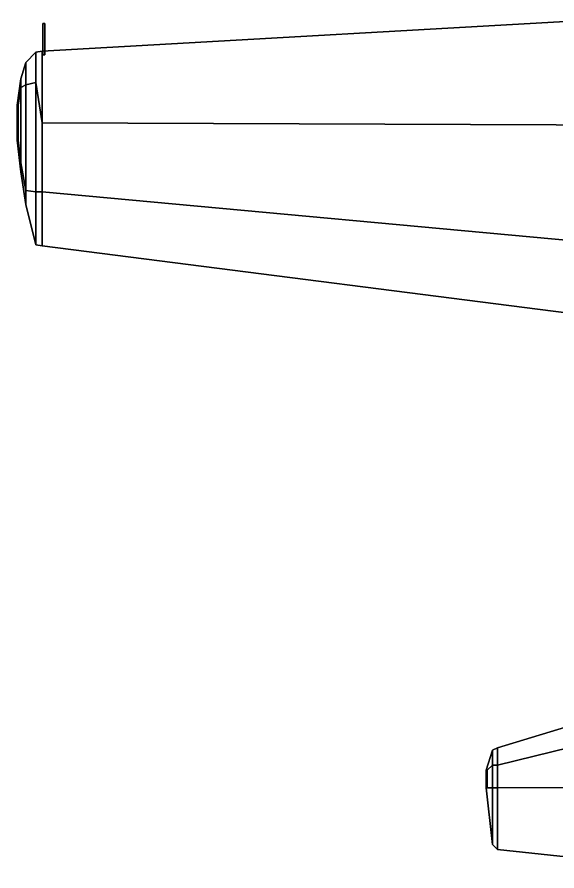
# Model space of a CAD drawing. Header units: millimetres. Extents: x -5.8 to 5.8, y -4.1 to 16.5.
# Drawn here: x -5.82 to -1.53, y -4 to 2.79 of the extents above; entities that cross this region are included whole.
import ezdxf

# ---------------------------------------------------------------- set-up
doc = ezdxf.new("R2010")
doc.units = ezdxf.units.MM
doc.layers.add('wing1', color=5, linetype='Continuous')
doc.layers.add('wing2', color=6, linetype='Continuous')

msp = doc.modelspace()

# ---------------------------------------------------------------- linework, layer by layer
at = {"layer": 'wing1'}
for points in [[(-5.6, 2.74, 0.3), (-5.615, 2.74, 0.3087), (-5.615, 2.49, 0.3087), (-5.6, 2.49, 0.3)], [(-5.615, 2.74, 0.3087), (-5.615, 2.74, 0.2913), (-5.615, 2.49, 0.2913), (-5.615, 2.49, 0.3087)], [(-5.615, 2.74, 0.2913), (-5.6, 2.74, 0.3), (-5.6, 2.49, 0.3), (-5.615, 2.49, 0.2913)], [(-5.6, 2.74, 0.3), (-5.6, 2.74, 0.3), (-5.615, 2.74, 0.2913), (-5.615, 2.74, 0.3087)]]:
    msp.add_3dface(points, dxfattribs=at)
at = {"layer": 'wing2'}
for points in [[(-0.85, 1.93, 0.12), (-5.62, 1.95, 0.36), (-5.62, 2.52, 0.3), (-0.85, 2.79, -0.06)], [(-0.85, 2.79, -0.06), (-5.62, 2.52, 0.3), (-5.62, 1.95, 0.24), (-0.85, 1.93, -0.24)], [(-5.62, 2.52, 0.3), (-5.67, 2.51, 0.3), (-5.67, 2.27, 0.25), (-5.62, 1.95, 0.24)], [(-5.62, 1.95, 0.36), (-5.67, 2.27, 0.35), (-5.67, 2.51, 0.3), (-5.62, 2.52, 0.3)], [(-5.67, 2.27, 0.35), (-5.75, 2.25, 0.33), (-5.75, 2.43, 0.3), (-5.67, 2.51, 0.3)], [(-5.67, 2.51, 0.3), (-5.75, 2.43, 0.3), (-5.75, 2.25, 0.26), (-5.67, 2.27, 0.25)], [(-5.75, 2.25, 0.33), (-5.79, 2.23, 0.32), (-5.79, 2.3, 0.3), (-5.75, 2.43, 0.3)], [(-5.75, 2.43, 0.3), (-5.79, 2.3, 0.3), (-5.79, 2.23, 0.27), (-5.75, 2.25, 0.26)], [(-5.79, 2.23, 0.32), (-5.81, 2.09, 0.31), (-5.82, 2.09, 0.3), (-5.79, 2.3, 0.3)], [(-5.79, 2.3, 0.3), (-5.82, 2.09, 0.3), (-5.81, 2.09, 0.28), (-5.79, 2.23, 0.27)], [(-5.75, 2.25, 0.26), (-5.79, 2.23, 0.27), (-5.79, 1.63, 0.27), (-5.75, 1.41, 0.26)], [(-5.79, 1.63, 0.32), (-5.79, 2.23, 0.32), (-5.75, 2.25, 0.33), (-5.75, 1.41, 0.33)], [(-5.67, 2.27, 0.25), (-5.75, 2.25, 0.26), (-5.75, 1.41, 0.26), (-5.67, 1.4, 0.25)], [(-5.75, 1.41, 0.33), (-5.75, 2.25, 0.33), (-5.67, 2.27, 0.35), (-5.67, 1.4, 0.35)], [(-5.62, 1.95, 0.24), (-5.67, 2.27, 0.25), (-5.67, 1.4, 0.25), (-5.62, 1.4, 0.24)], [(-5.67, 1.4, 0.35), (-5.67, 2.27, 0.35), (-5.62, 1.95, 0.36), (-5.62, 1.4, 0.36)], [(-5.79, 2.23, 0.27), (-5.81, 2.09, 0.28), (-5.81, 1.81, 0.28), (-5.79, 1.63, 0.27)], [(-5.81, 1.81, 0.31), (-5.81, 2.09, 0.31), (-5.79, 2.23, 0.32), (-5.79, 1.63, 0.32)], [(-5.81, 1.81, 0.28), (-5.81, 2.09, 0.28), (-5.82, 2.09, 0.3), (-5.82, 1.81, 0.3)], [(-5.82, 1.81, 0.3), (-5.82, 2.09, 0.3), (-5.81, 2.09, 0.31), (-5.81, 1.81, 0.31)], [(-0.85, 1.93, -0.24), (-5.62, 1.95, 0.24), (-5.62, 1.4, 0.24), (-0.85, 0.96, -0.24)], [(-5.62, 1.4, 0.36), (-5.62, 1.95, 0.36), (-0.85, 1.93, 0.12), (-0.85, 0.96, 0.12)], [(-5.79, 1.56, 0.3), (-5.82, 1.81, 0.3), (-5.81, 1.81, 0.31), (-5.79, 1.63, 0.32)], [(-5.79, 1.63, 0.27), (-5.81, 1.81, 0.28), (-5.82, 1.81, 0.3), (-5.79, 1.56, 0.3)], [(-5.75, 1.3, 0.3), (-5.79, 1.56, 0.3), (-5.79, 1.63, 0.32), (-5.75, 1.41, 0.33)], [(-5.75, 1.41, 0.26), (-5.79, 1.63, 0.27), (-5.79, 1.56, 0.3), (-5.75, 1.3, 0.3)], [(-5.67, 0.98, 0.3), (-5.75, 1.3, 0.3), (-5.75, 1.41, 0.33), (-5.67, 1.4, 0.35)], [(-5.67, 1.4, 0.25), (-5.75, 1.41, 0.26), (-5.75, 1.3, 0.3), (-5.67, 0.98, 0.3)], [(-5.62, 0.97, 0.3), (-5.67, 0.98, 0.3), (-5.67, 1.4, 0.35), (-5.62, 1.4, 0.36)], [(-5.62, 1.4, 0.24), (-5.67, 1.4, 0.25), (-5.67, 0.98, 0.3), (-5.62, 0.97, 0.3)], [(-0.85, 0.36, -0.06), (-5.62, 0.97, 0.3), (-5.62, 1.4, 0.36), (-0.85, 0.96, 0.12)], [(-0.85, 0.96, -0.24), (-5.62, 1.4, 0.24), (-5.62, 0.97, 0.3), (-0.85, 0.36, -0.06)], [(-0.41, -2.77, 0.51), (-2, -3.16, 0.48), (-2, -3.02, 0.45), (-0.41, -2.54, 0.44)], [(-0.41, -2.54, 0.44), (-2, -3.02, 0.45), (-2, -3.16, 0.42), (-0.41, -2.77, 0.36)], [(-2, -3.34, 0.48), (-2, -3.16, 0.48), (-0.41, -2.77, 0.51), (-0.41, -3.33, 0.51)], [(-0.41, -2.77, 0.36), (-2, -3.16, 0.42), (-2, -3.34, 0.42), (-0.41, -3.33, 0.36)], [(-2.04, -3.16, 0.47), (-2.08, -3.2, 0.46), (-2.09, -3.2, 0.45), (-2.04, -3.04, 0.45)], [(-2.04, -3.04, 0.45), (-2.09, -3.2, 0.45), (-2.08, -3.2, 0.44), (-2.04, -3.16, 0.43)], [(-2, -3.16, 0.48), (-2.04, -3.16, 0.47), (-2.04, -3.04, 0.45), (-2, -3.02, 0.45)], [(-2, -3.02, 0.45), (-2.04, -3.04, 0.45), (-2.04, -3.16, 0.43), (-2, -3.16, 0.42)], [(-2.04, -3.16, 0.43), (-2.08, -3.2, 0.44), (-2.08, -3.34, 0.44), (-2.04, -3.34, 0.43)], [(-2.08, -3.34, 0.46), (-2.08, -3.2, 0.46), (-2.04, -3.16, 0.47), (-2.04, -3.34, 0.47)], [(-2, -3.16, 0.42), (-2.04, -3.16, 0.43), (-2.04, -3.34, 0.43), (-2, -3.34, 0.42)], [(-2.04, -3.34, 0.47), (-2.04, -3.16, 0.47), (-2, -3.16, 0.48), (-2, -3.34, 0.48)], [(-2.08, -3.34, 0.44), (-2.08, -3.2, 0.44), (-2.09, -3.2, 0.45), (-2.09, -3.34, 0.45)], [(-2.09, -3.34, 0.45), (-2.09, -3.2, 0.45), (-2.08, -3.2, 0.46), (-2.08, -3.34, 0.46)], [(-2.04, -3.79, 0.45), (-2.09, -3.34, 0.45), (-2.08, -3.34, 0.46), (-2.04, -3.34, 0.47)], [(-2.04, -3.34, 0.43), (-2.08, -3.34, 0.44), (-2.09, -3.34, 0.45), (-2.04, -3.79, 0.45)], [(-2, -3.83, 0.45), (-2.04, -3.79, 0.45), (-2.04, -3.34, 0.47), (-2, -3.34, 0.48)], [(-2, -3.34, 0.42), (-2.04, -3.34, 0.43), (-2.04, -3.79, 0.45), (-2, -3.83, 0.45)], [(-0.41, -3.33, 0.36), (-2, -3.34, 0.42), (-2, -3.83, 0.45), (-0.41, -4, 0.44)], [(-0.41, -4, 0.44), (-2, -3.83, 0.45), (-2, -3.34, 0.48), (-0.41, -3.33, 0.51)]]:
    msp.add_3dface(points, dxfattribs=at)

doc.saveas('drawing.dxf')
